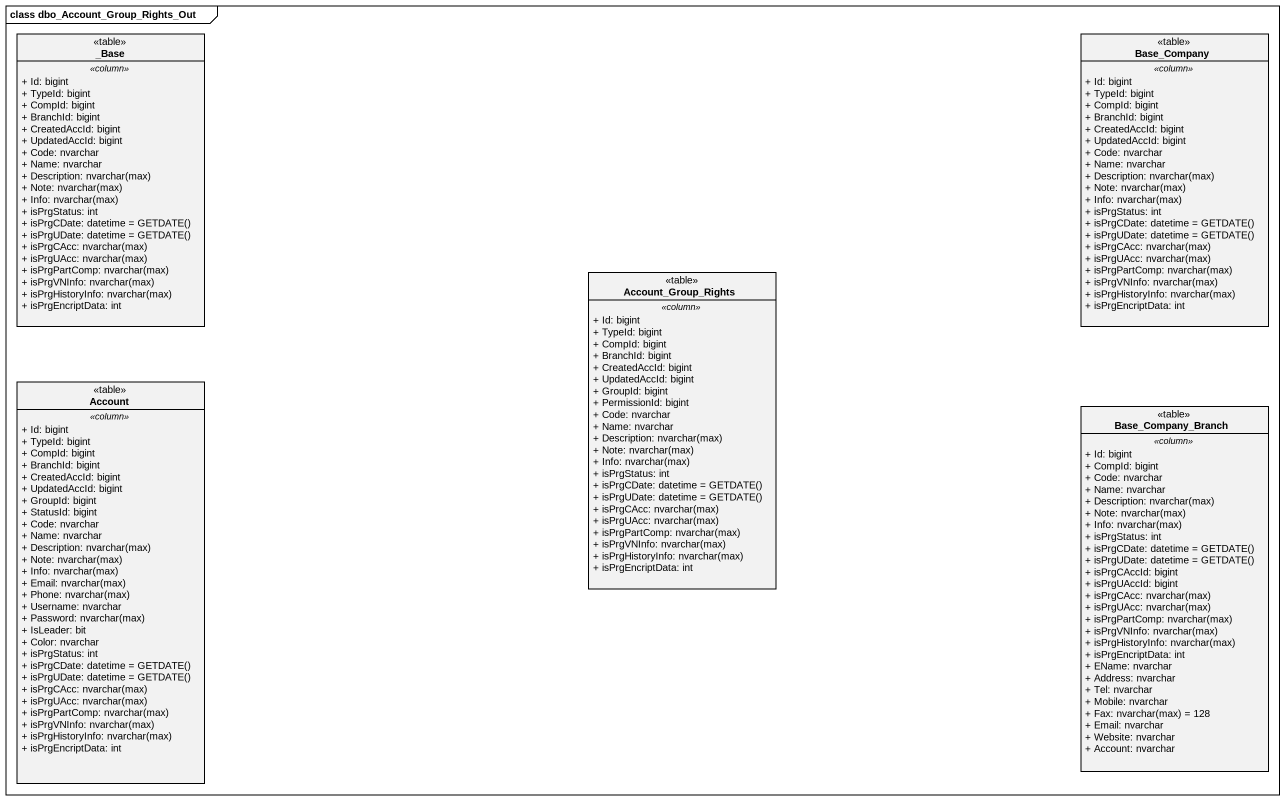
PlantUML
@startuml
mainframe class dbo_Account_Group_Rights_Out
hide circle
hide empty members
skinparam classAttributeIconSize 0
class "_Base" as Base <<table>> {
  .. <<column>> ..
  + Id: bigint
  + TypeId: bigint
  + CompId: bigint
  + BranchId: bigint
  + CreatedAccId: bigint
  + UpdatedAccId: bigint
  + Code: nvarchar
  + Name: nvarchar
  {field} + Description: nvarchar(max)
  {field} + Note: nvarchar(max)
  {field} + Info: nvarchar(max)
  + isPrgStatus: int
  {field} + isPrgCDate: datetime = GETDATE()
  {field} + isPrgUDate: datetime = GETDATE()
  {field} + isPrgCAcc: nvarchar(max)
  {field} + isPrgUAcc: nvarchar(max)
  {field} + isPrgPartComp: nvarchar(max)
  {field} + isPrgVNInfo: nvarchar(max)
  {field} + isPrgHistoryInfo: nvarchar(max)
  + isPrgEncriptData: int
}
class Base_Company <<table>> {
  .. <<column>> ..
  + Id: bigint
  + TypeId: bigint
  + CompId: bigint
  + BranchId: bigint
  + CreatedAccId: bigint
  + UpdatedAccId: bigint
  + Code: nvarchar
  + Name: nvarchar
  {field} + Description: nvarchar(max)
  {field} + Note: nvarchar(max)
  {field} + Info: nvarchar(max)
  + isPrgStatus: int
  {field} + isPrgCDate: datetime = GETDATE()
  {field} + isPrgUDate: datetime = GETDATE()
  {field} + isPrgCAcc: nvarchar(max)
  {field} + isPrgUAcc: nvarchar(max)
  {field} + isPrgPartComp: nvarchar(max)
  {field} + isPrgVNInfo: nvarchar(max)
  {field} + isPrgHistoryInfo: nvarchar(max)
  + isPrgEncriptData: int
}
class Account_Group_Rights <<table>> {
  .. <<column>> ..
  + Id: bigint
  + TypeId: bigint
  + CompId: bigint
  + BranchId: bigint
  + CreatedAccId: bigint
  + UpdatedAccId: bigint
  + GroupId: bigint
  + PermissionId: bigint
  + Code: nvarchar
  + Name: nvarchar
  {field} + Description: nvarchar(max)
  {field} + Note: nvarchar(max)
  {field} + Info: nvarchar(max)
  + isPrgStatus: int
  {field} + isPrgCDate: datetime = GETDATE()
  {field} + isPrgUDate: datetime = GETDATE()
  {field} + isPrgCAcc: nvarchar(max)
  {field} + isPrgUAcc: nvarchar(max)
  {field} + isPrgPartComp: nvarchar(max)
  {field} + isPrgVNInfo: nvarchar(max)
  {field} + isPrgHistoryInfo: nvarchar(max)
  + isPrgEncriptData: int
}
class Account <<table>> {
  .. <<column>> ..
  + Id: bigint
  + TypeId: bigint
  + CompId: bigint
  + BranchId: bigint
  + CreatedAccId: bigint
  + UpdatedAccId: bigint
  + GroupId: bigint
  + StatusId: bigint
  + Code: nvarchar
  + Name: nvarchar
  {field} + Description: nvarchar(max)
  {field} + Note: nvarchar(max)
  {field} + Info: nvarchar(max)
  {field} + Email: nvarchar(max)
  {field} + Phone: nvarchar(max)
  + Username: nvarchar
  {field} + Password: nvarchar(max)
  + IsLeader: bit
  + Color: nvarchar
  + isPrgStatus: int
  {field} + isPrgCDate: datetime = GETDATE()
  {field} + isPrgUDate: datetime = GETDATE()
  {field} + isPrgCAcc: nvarchar(max)
  {field} + isPrgUAcc: nvarchar(max)
  {field} + isPrgPartComp: nvarchar(max)
  {field} + isPrgVNInfo: nvarchar(max)
  {field} + isPrgHistoryInfo: nvarchar(max)
  + isPrgEncriptData: int
}
class Base_Company_Branch <<table>> {
  .. <<column>> ..
  + Id: bigint
  + CompId: bigint
  + Code: nvarchar
  + Name: nvarchar
  {field} + Description: nvarchar(max)
  {field} + Note: nvarchar(max)
  {field} + Info: nvarchar(max)
  + isPrgStatus: int
  {field} + isPrgCDate: datetime = GETDATE()
  {field} + isPrgUDate: datetime = GETDATE()
  + isPrgCAccId: bigint
  + isPrgUAccId: bigint
  {field} + isPrgCAcc: nvarchar(max)
  {field} + isPrgUAcc: nvarchar(max)
  {field} + isPrgPartComp: nvarchar(max)
  {field} + isPrgVNInfo: nvarchar(max)
  {field} + isPrgHistoryInfo: nvarchar(max)
  + isPrgEncriptData: int
  + EName: nvarchar
  + Address: nvarchar
  + Tel: nvarchar
  + Mobile: nvarchar
  {field} + Fax: nvarchar(max) = 128
  + Email: nvarchar
  + Website: nvarchar
  + Account: nvarchar
}
@enduml
